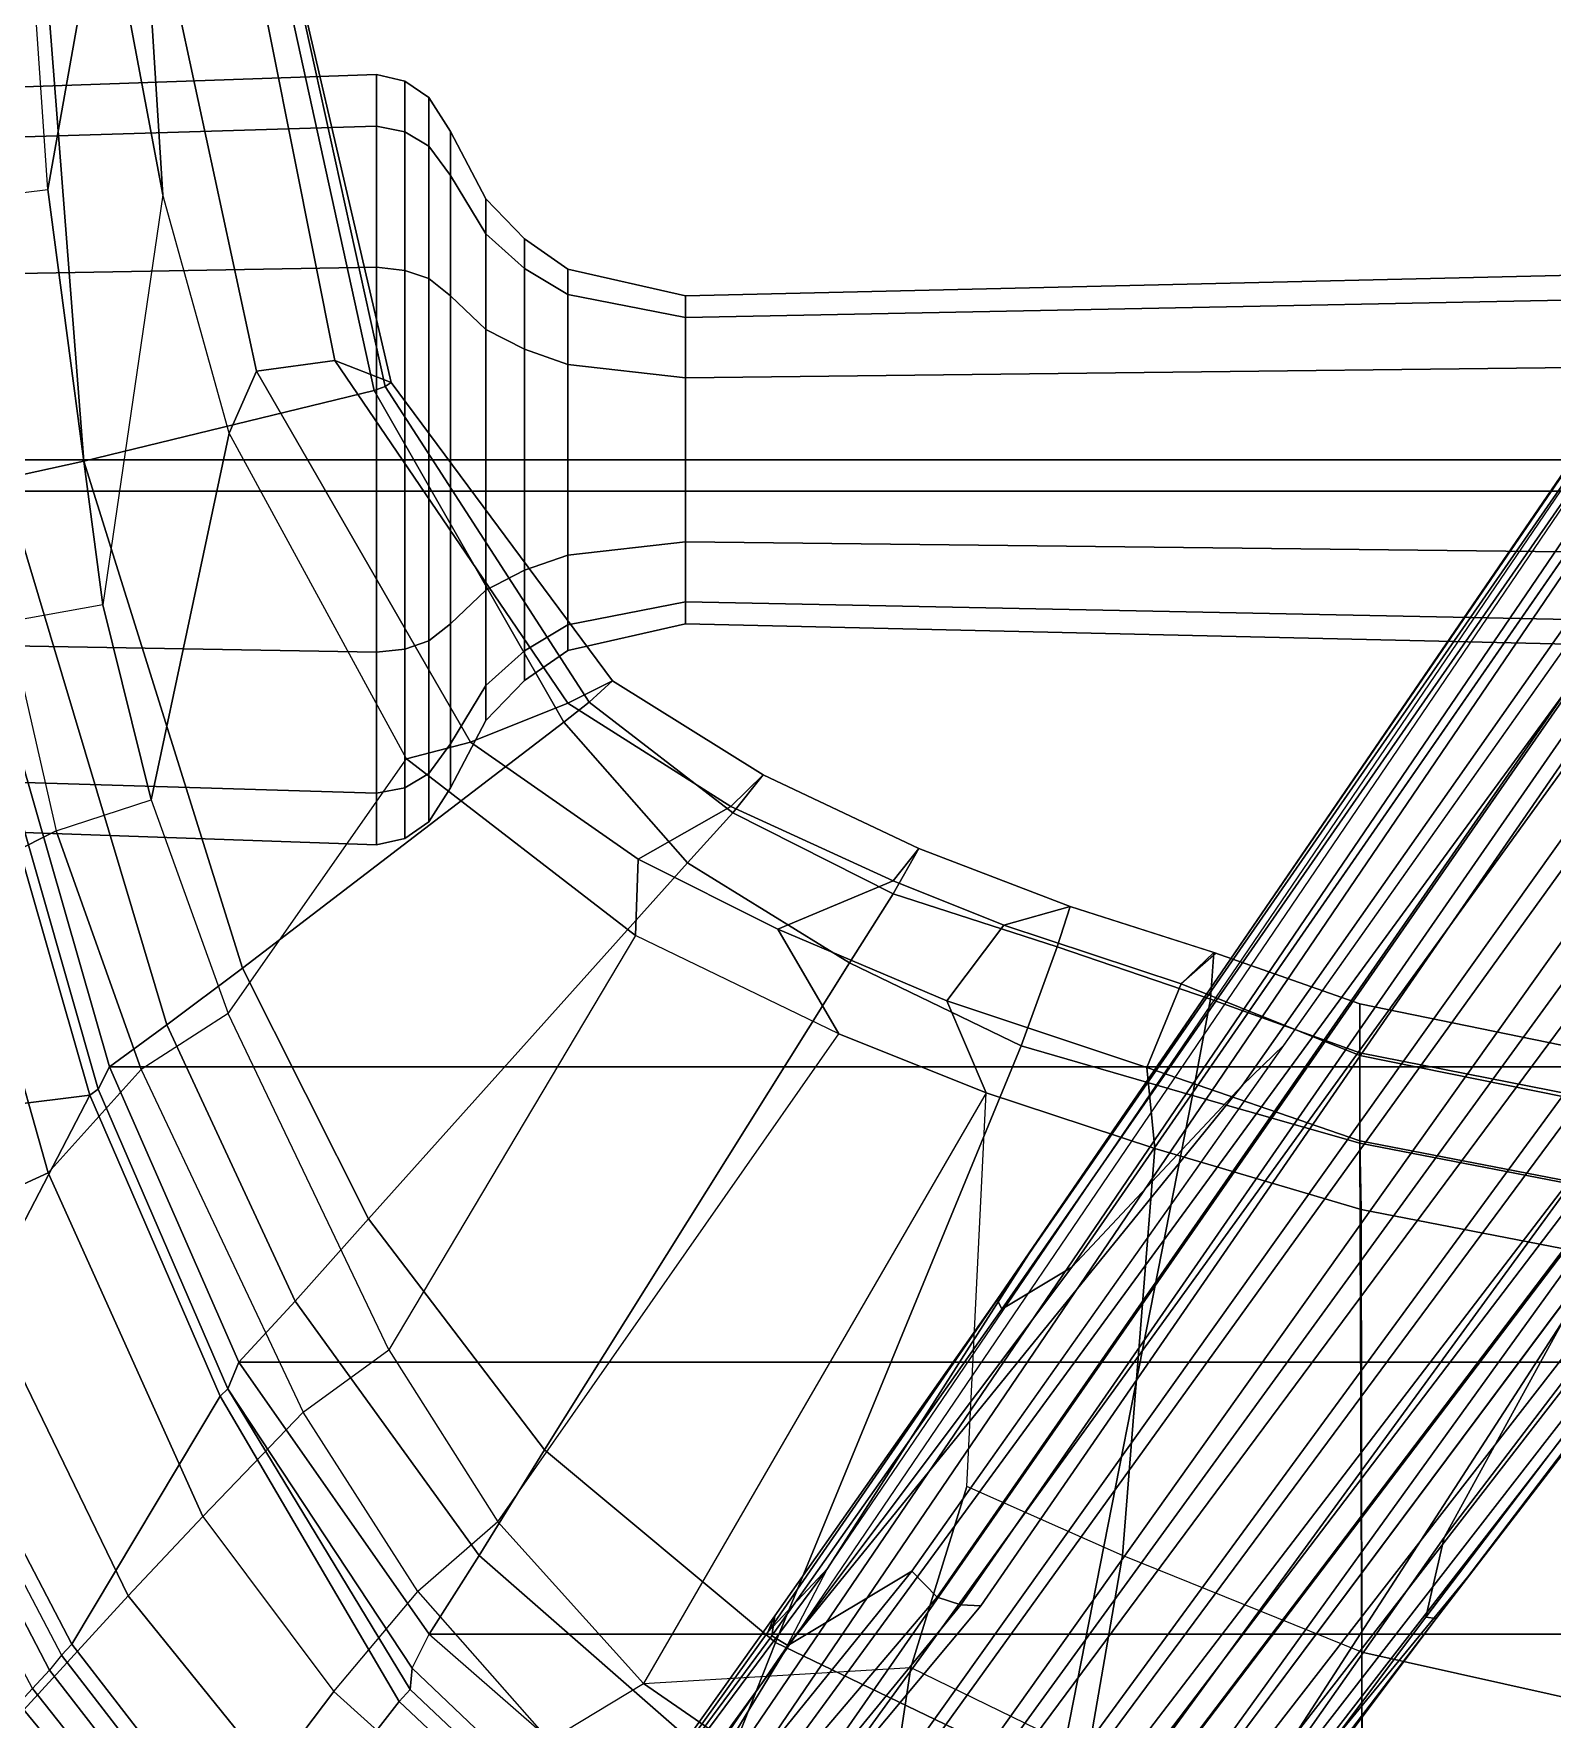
# Model space of a CAD drawing. Extents: x -14.5 to 14.5, y -12.2 to 16.5.
# Drawn here: x -8.597 to -5.251, y -8.819 to -5.105 of the extents above; entities that cross this region are included whole.
import ezdxf

# ---------------------------------------------------------------- set-up
doc = ezdxf.new("R2010")
doc.units = 0
doc.header["$MEASUREMENT"] = 0
for name, color, linetype in [('BASE', 253, 'Continuous'), ('FABRIC', 80, 'Continuous'), ('SEAT-FRAME', 253, 'Continuous')]:
    doc.layers.add(name, color=color, linetype=linetype)

msp = doc.modelspace()

# ---------------------------------------------------------------- linework, layer by layer
at = {"layer": 'BASE'}
for points in [[(-1.0713, -0.9806, 4.4404), (-7.8863, -10.4, 3.356), (-8.0242, -10.3827, 3.4417), (-1.1035, -0.9263, 4.5663)], [(-1.4306, -1.2019, 6.0103), (-1.1035, -0.9263, 4.5663), (-8.0242, -10.3827, 3.4417), (-6.5103, -8.5689, 4.2331)], [(-1.0713, -0.9806, 4.4404), (-1.004, -1.0816, 4.3723), (-7.7665, -10.4674, 3.3008), (-7.8863, -10.4, 3.356)], [(-0.8612, -1.1854, 4.3723), (-7.6639, -10.5484, 3.2861), (-7.7665, -10.4674, 3.3008), (-1.004, -1.0816, 4.3723)], [(-0.7184, -1.2891, 4.3723), (-7.5551, -10.621, 3.3008), (-7.6639, -10.5484, 3.2861), (-0.8612, -1.1854, 4.3723)], [(-1.4306, -1.2019, 6.0103), (-6.5103, -8.5689, 4.2331), (-6.554, -8.5666, 4.4356), (-1.5016, -1.2777, 6.2321)], [(-1.8033, -1.2577, 6.9168), (-8.3773, -10.9296, 4.4664), (-8.5862, -11.3984, 4.3934), (-1.6116, -1.3749, 7.0339)], [(-1.8033, -1.2577, 6.9168), (-1.9215, -1.3628, 6.8442), (-7.3527, -9.343, 4.8039), (-8.3773, -10.9296, 4.4664)], [(-1.5461, -1.2589, 6.3732), (-6.606, -8.5492, 4.5612), (-6.6624, -8.4919, 4.6754), (-1.5734, -1.2976, 6.5155)], [(-1.5461, -1.2589, 6.3732), (-1.5016, -1.2777, 6.2321), (-6.554, -8.5666, 4.4356), (-6.606, -8.5492, 4.5612)], [(-0.7184, -1.2891, 4.3723), (-0.6016, -1.3219, 4.4404), (-7.454, -10.7141, 3.356), (-7.5551, -10.621, 3.3008)], [(-1.5734, -1.2976, 6.5155), (-5.8431, -7.3336, 4.9717), (-5.9337, -7.4215, 4.9948), (-1.6435, -1.3096, 6.5345)], [(-0.54, -1.3357, 4.5663), (-7.395, -10.8399, 3.4417), (-7.454, -10.7141, 3.356), (-0.6016, -1.3219, 4.4404)], [(-0.54, -1.3357, 4.5663), (-0.701, -1.732, 6.0103), (-6.1377, -8.8396, 4.2331), (-7.395, -10.8399, 3.4417)], [(-6.8478, -8.4865, 4.9419), (-1.9777, -1.3274, 6.7435), (-1.9649, -1.3424, 6.7906), (-6.9467, -8.6767, 4.925)], [(-6.4054, -7.7944, 5.0656), (-6.8478, -8.4865, 4.9419), (-1.9777, -1.3274, 6.7435), (-1.979, -1.3216, 6.6973)], [(-6.4054, -7.7944, 5.0656), (-1.979, -1.3216, 6.6973), (-2.6809, -2.3603, 6.4086), (-6.4739, -7.8936, 4.9632)], [(-1.8374, -1.3637, 6.5461), (-1.6435, -1.3096, 6.5345), (-5.9337, -7.4215, 4.9948), (-6.3095, -7.8221, 4.902)], [(-1.9649, -1.3424, 6.7906), (-6.9467, -8.6767, 4.925), (-7.3527, -9.343, 4.8039), (-1.9215, -1.3628, 6.8442)], [(-1.4545, -1.5802, 7.085), (-1.6116, -1.3749, 7.0339), (-8.5862, -11.3984, 4.3934), (-8.4755, -11.433, 4.4344)], [(-1.371, -1.6782, 7.0973), (-1.4545, -1.5802, 7.085), (-8.4755, -11.433, 4.4344), (-8.3759, -11.5274, 4.4405)], [(-8.3749, -11.5281, 4.4405), (-1.1724, -1.8225, 7.0973), (-1.371, -1.6782, 7.0973), (-8.3759, -11.5274, 4.4405)], [(-0.7511, -1.8229, 6.2321), (-6.122, -8.8804, 4.4356), (-6.1377, -8.8396, 4.2331), (-0.701, -1.732, 6.0103)], [(-8.3749, -11.5281, 4.4405), (-8.2543, -11.5937, 4.4344), (-1.0534, -1.8716, 7.085), (-1.1724, -1.8225, 7.0973)], [(-0.7511, -1.8229, 6.2321), (-0.7195, -1.8594, 6.3732), (-6.0894, -8.9245, 4.5612), (-6.122, -8.8804, 4.4356)], [(-8.2543, -11.5937, 4.4344), (-8.1873, -11.6883, 4.3934), (-0.8096, -1.9576, 7.0339), (-1.0534, -1.8716, 7.085)], [(-0.7479, -1.8974, 6.5155), (-6.0175, -8.9605, 4.6754), (-6.0894, -8.9245, 4.5612), (-0.7195, -1.8594, 6.3732)], [(-0.8096, -1.9576, 7.0339), (-8.1873, -11.6883, 4.3934), (-7.8059, -11.3448, 4.4664), (-0.6389, -2.1037, 6.9168)], [(-0.7376, -1.9678, 6.5345), (-0.7292, -2.1689, 6.5461), (-5.4895, -8.4178, 4.902), (-5.2247, -7.9367, 4.9948)], [(-7.8059, -11.3448, 4.4664), (-6.6136, -9.88, 4.8039), (-0.7023, -2.2485, 6.8442), (-0.6389, -2.1037, 6.9168)], [(-0.7023, -2.2485, 6.8442), (-6.6136, -9.88, 4.8039), (-6.1054, -9.288, 4.925), (-0.6695, -2.2835, 6.7906)], [(-0.6513, -2.2911, 6.7435), (-0.6695, -2.2835, 6.7906), (-6.1054, -9.288, 4.925), (-5.9551, -9.1351, 4.9419)], [(-0.6454, -2.2905, 6.6973), (-0.6513, -2.2911, 6.7435), (-5.9551, -9.1351, 4.9419), (-5.4335, -8.5005, 5.0656)], [(-5.5067, -8.5963, 4.9632), (-1.4164, -3.2791, 6.4086), (-0.6454, -2.2905, 6.6973), (-5.4335, -8.5005, 5.0656)], [(-3.5641, -3.6998, 5.9865), (-6.4739, -7.8936, 4.9632), (-2.6809, -2.3603, 6.4086), (-3.2701, -3.2418, 6.1354)], [(-2.0726, -4.1118, 6.1354), (-1.4164, -3.2791, 6.4086), (-5.5067, -8.5963, 4.9632), (-2.4173, -4.533, 5.9865)], [(-3.5065, -3.6573, 5.9794), (-6.4641, -7.9146, 4.9223), (-6.4739, -7.8936, 4.9632), (-3.5641, -3.6998, 5.9865)], [(-4.0734, -4.5929, 5.7241), (-6.3095, -7.8221, 4.902), (-6.4641, -7.9146, 4.9223), (-3.5065, -3.6573, 5.9794)], [(-2.3947, -4.4651, 5.9794), (-5.5297, -8.5934, 4.9223), (-5.4895, -8.4178, 4.902), (-3.1094, -5.2933, 5.7241)], [(-2.4173, -4.533, 5.9865), (-5.5067, -8.5963, 4.9632), (-5.5297, -8.5934, 4.9223), (-2.3947, -4.4651, 5.9794)], [(-5.8431, -7.3336, 4.9717), (-6.6624, -8.4919, 4.6754), (-6.9355, -8.6558, 4.6919), (-5.9337, -7.4215, 4.9948)], [(-6.9355, -8.6558, 4.6919), (-6.3095, -7.8221, 4.902), (-5.9337, -7.4215, 4.9948)], [(-6.4739, -7.8936, 4.9632), (-6.9641, -8.5907, 4.7987), (-6.9796, -8.6264, 4.8472), (-6.4054, -7.7944, 5.0656)], [(-6.4054, -7.7944, 5.0656), (-6.9796, -8.6264, 4.8472), (-6.8478, -8.4865, 4.9419), (-6.4054, -7.7944, 5.0656)], [(-6.9705, -8.6343, 4.7335), (-6.4641, -7.9146, 4.9223), (-6.3095, -7.8221, 4.902), (-6.9355, -8.6558, 4.6919)], [(-5.2247, -7.9367, 4.9948), (-6.0889, -9.2709, 4.6919), (-6.0175, -8.9605, 4.6754), (-5.1691, -7.8233, 4.9717)], [(-6.9705, -8.6343, 4.7335), (-6.9641, -8.5907, 4.7987), (-6.4739, -7.8936, 4.9632), (-6.4641, -7.9146, 4.9223)], [(-5.2247, -7.9367, 4.9948), (-5.2247, -7.9367, 4.9948), (-5.4895, -8.4178, 4.902), (-6.0889, -9.2709, 4.6919)], [(-6.0889, -9.2709, 4.6919), (-5.4895, -8.4178, 4.902), (-5.5297, -8.5934, 4.9223), (-6.0577, -9.2975, 4.7335)], [(-6.9467, -8.6767, 4.925), (-6.8478, -8.4865, 4.9419), (-7.9933, -10.0303, 4.4919), (-8.0862, -10.252, 4.511)], [(-6.8478, -8.4865, 4.9419), (-6.9796, -8.6264, 4.8472), (-7.3695, -9.1702, 4.6875), (-7.9933, -10.0303, 4.4919)], [(-6.6624, -8.4919, 4.6754), (-6.606, -8.5492, 4.5612), (-7.3126, -9.3799, 4.3646), (-7.358, -9.352, 4.4471)], [(-6.6624, -8.4919, 4.6754), (-7.358, -9.352, 4.4471), (-7.3549, -9.2659, 4.5118), (-6.9355, -8.6558, 4.6919)], [(-5.4335, -8.5005, 5.0656), (-6.0474, -9.3037, 4.8472), (-6.0182, -9.2779, 4.7987), (-5.5067, -8.5963, 4.9632)], [(-5.4335, -8.5005, 5.0656), (-5.9551, -9.1351, 4.9419), (-6.0474, -9.3037, 4.8472), (-5.4335, -8.5005, 5.0656)], [(-6.554, -8.5666, 4.4356), (-7.1992, -9.3528, 4.2318), (-7.3126, -9.3799, 4.3646), (-6.606, -8.5492, 4.5612)], [(-6.554, -8.5666, 4.4356), (-6.5103, -8.5689, 4.2331), (-7.2672, -9.4758, 3.8374), (-7.1992, -9.3528, 4.2318)], [(-6.9641, -8.5907, 4.7987), (-6.9705, -8.6343, 4.7335), (-7.3834, -9.1938, 4.5974), (-7.3792, -9.1728, 4.6582)], [(-6.9641, -8.5907, 4.7987), (-7.3792, -9.1728, 4.6582), (-7.3695, -9.1702, 4.6875), (-6.9796, -8.6264, 4.8472)], [(-5.5297, -8.5934, 4.9223), (-5.5067, -8.5963, 4.9632), (-6.0182, -9.2779, 4.7987), (-6.0577, -9.2975, 4.7335)], [(-6.9355, -8.6558, 4.6919), (-7.3549, -9.2659, 4.5118), (-7.3834, -9.1938, 4.5974), (-6.9705, -8.6343, 4.7335)], [(-7.3527, -9.343, 4.8039), (-6.9467, -8.6767, 4.925), (-8.0862, -10.252, 4.511)]]:
    msp.add_3dface(points, dxfattribs=at)
at = {"layer": 'FABRIC'}
for points in [[(-8.7938, -6.1124, 19.8711), (8.7938, -6.1124, 19.8711), (8.9536, -4.662, 20.0455), (-8.9536, -4.662, 20.0455)], [(-8.4298, -7.3808, 19.609), (-8.7938, -6.1124, 19.8711), (-8.8387, -6.0859, 19.8405), (-8.455, -7.4302, 19.5631)], [(-8.7938, -6.1124, 19.8711), (-8.4298, -7.3808, 19.609), (8.4298, -7.3808, 19.609), (8.7938, -6.1124, 19.8711)], [(-8.4298, -7.3808, 19.609), (-8.455, -7.4302, 19.5631), (-8.1691, -8.0907, 19.3801), (-8.1447, -8.0319, 19.4433)], [(8.1447, -8.0319, 19.4433), (8.4298, -7.3808, 19.609), (-8.4298, -7.3808, 19.609), (-8.1447, -8.0319, 19.4433)], [(-7.7258, -8.6312, 19.25), (-8.1447, -8.0319, 19.4433), (-8.1691, -8.0907, 19.3801), (-7.7627, -8.7057, 19.1947)], [(8.1447, -8.0319, 19.4433), (-8.1447, -8.0319, 19.4433), (-7.7258, -8.6312, 19.25), (7.7258, -8.6312, 19.25)], [(-8.1691, -8.0907, 19.3801), (-7.7673, -8.7529, 19.1326), (-7.7627, -8.7057, 19.1947), (-8.1691, -8.0907, 19.3801)], [(-7.7627, -8.7057, 19.1947), (-7.7258, -8.6312, 19.25), (-7.1524, -9.1312, 19.0285), (-7.2223, -9.2206, 18.9808)], [(7.1524, -9.1312, 19.0285), (7.7258, -8.6312, 19.25), (-7.7258, -8.6312, 19.25), (-7.1524, -9.1312, 19.0285)], [(-7.2052, -9.2841, 18.9007), (-7.2223, -9.2206, 18.9808), (-7.7627, -8.7057, 19.1947), (-7.7673, -8.7529, 19.1326)]]:
    msp.add_3dface(points, dxfattribs=at)
at = {"layer": 'SEAT-FRAME'}
for points in [[(-8.7746, -5.4736, 19.4276), (-8.5654, -5.4481, 19.3845), (-8.6612, -4.057, 19.456), (-8.8707, -4.0736, 19.5012)], [(-8.5654, -5.4481, 19.3845), (-8.6612, -4.057, 19.456), (-8.5269, -4.1577, 19.3053), (-8.4436, -4.7618, 19.2228)], [(-8.4436, -4.7618, 19.2228), (-8.5269, -4.1577, 19.3053), (-8.3632, -4.6543, 18.9753), (-8.3122, -5.4593, 19.0737)], [(-8.5943, -4.6566, 19.8456), (-8.4866, -6.0465, 19.7562), (-7.8465, -5.8905, 18.9863), (-8.1215, -4.638, 19.2563)], [(-7.8093, -5.8733, 18.7881), (-7.9335, -5.8247, 18.6703), (-8.1629, -4.671, 18.9621), (-8.098, -4.6324, 19.088)], [(-8.098, -4.6324, 19.088), (-8.1215, -4.638, 19.2563), (-7.8465, -5.8905, 18.9863), (-7.8223, -5.8816, 18.9001)], [(-8.098, -4.6324, 19.088), (-7.8223, -5.8816, 18.9001), (-7.8093, -5.8733, 18.7881)], [(-8.7953, -4.661, 19.9957), (-8.6632, -6.0853, 19.8489), (-8.4866, -6.0465, 19.7562), (-8.5943, -4.6566, 19.8456)], [(-7.9335, -5.8247, 18.6703), (-8.1061, -5.8481, 18.7002), (-8.3632, -4.6543, 18.9753), (-8.1629, -4.671, 18.9621)], [(-8.1661, -5.9849, 18.9298), (-8.3122, -5.4593, 19.0737), (-8.3632, -4.6543, 18.9753), (-8.1061, -5.8481, 18.7002)], [(-8.3122, -5.4593, 19.0737), (-8.4447, -6.3628, 19.2576), (-8.5654, -5.4481, 19.3845), (-8.4436, -4.7618, 19.2228)], [(-9.71, -5.2601, 13.1008), (-9.71, -5.365, 13.4924), (-7.8417, -5.3085, 13.5251), (-7.8417, -5.1948, 13.1008)], [(-9.71, -5.365, 12.7092), (-9.71, -5.2601, 13.1008), (-7.8417, -5.1948, 13.1008), (-7.8417, -5.3085, 12.6766)], [(-7.8417, -5.1948, 13.1008), (-7.8417, -5.3085, 13.5251), (-7.779, -5.3207, 13.518), (-7.779, -5.2089, 13.1008)], [(-7.8417, -5.3085, 12.6766), (-7.8417, -5.1948, 13.1008), (-7.779, -5.2089, 13.1008), (-7.779, -5.3207, 12.6836)], [(-7.779, -5.2089, 13.1008), (-7.779, -5.3207, 13.518), (-7.7261, -5.352, 13.4999), (-7.7261, -5.2451, 13.1008)], [(-7.779, -5.3207, 12.6836), (-7.779, -5.2089, 13.1008), (-7.7261, -5.2451, 13.1008), (-7.7261, -5.352, 12.7018)], [(-7.7261, -5.2451, 13.1008), (-7.7261, -5.352, 13.4999), (-7.6788, -5.4171, 13.4623), (-7.6788, -5.3203, 13.1008)], [(-7.7261, -5.352, 12.7018), (-7.7261, -5.2451, 13.1008), (-7.6788, -5.3203, 13.1008), (-7.6788, -5.4171, 12.7393)], [(-9.71, -5.365, 13.4924), (-9.71, -5.6517, 13.7791), (-7.8417, -5.619, 13.8356), (-7.8417, -5.3085, 13.5251)], [(-9.71, -5.6517, 12.4226), (-9.71, -5.365, 12.7092), (-7.8417, -5.3085, 12.6766), (-7.8417, -5.619, 12.3661)], [(-7.8417, -5.3085, 13.5251), (-7.8417, -5.619, 13.8356), (-7.779, -5.6261, 13.8234), (-7.779, -5.3207, 13.518)], [(-7.8417, -5.619, 12.3661), (-7.8417, -5.3085, 12.6766), (-7.779, -5.3207, 12.6836), (-7.779, -5.6261, 12.3782)], [(-7.779, -5.3207, 13.518), (-7.779, -5.6261, 13.8234), (-7.7261, -5.6442, 13.7921), (-7.7261, -5.352, 13.4999)], [(-7.779, -5.6261, 12.3782), (-7.779, -5.3207, 12.6836), (-7.7261, -5.352, 12.7018), (-7.7261, -5.6442, 12.4096)], [(-7.6788, -5.3203, 13.1008), (-7.6788, -5.4171, 13.4623), (-7.6003, -5.5457, 13.3881), (-7.6003, -5.4687, 13.1008)], [(-7.6788, -5.4171, 12.7393), (-7.6788, -5.3203, 13.1008), (-7.6003, -5.4687, 13.1008), (-7.6003, -5.5457, 12.8136)], [(-7.7261, -5.352, 13.4999), (-7.7261, -5.6442, 13.7921), (-7.6788, -5.6818, 13.727), (-7.6788, -5.4171, 13.4623)], [(-7.7261, -5.6442, 12.4096), (-7.7261, -5.352, 12.7018), (-7.6788, -5.4171, 12.7393), (-7.6788, -5.6818, 12.4747)], [(-7.6788, -5.4171, 13.4623), (-7.6788, -5.6818, 13.727), (-7.6003, -5.756, 13.5984), (-7.6003, -5.5457, 13.3881)], [(-7.6788, -5.6818, 12.4747), (-7.6788, -5.4171, 12.7393), (-7.6003, -5.5457, 12.8136), (-7.6003, -5.756, 12.6033)], [(-8.5654, -5.4481, 19.3845), (-8.4447, -6.3628, 19.2576), (-8.6525, -6.4007, 19.2994), (-8.7746, -5.4736, 19.4276)], [(-8.3377, -6.7925, 19.1621), (-8.1661, -5.9849, 18.9298), (-8.3122, -5.4593, 19.0737), (-8.4447, -6.3628, 19.2576)], [(-7.6003, -5.4687, 13.1008), (-7.6003, -5.5457, 13.3881), (-7.5157, -5.622, 13.3441), (-7.5157, -5.5568, 13.1008)], [(-7.6003, -5.5457, 12.8136), (-7.6003, -5.4687, 13.1008), (-7.5157, -5.5568, 13.1008), (-7.5157, -5.622, 12.8576)], [(-7.6003, -5.5457, 13.3881), (-7.6003, -5.756, 13.5984), (-7.5157, -5.8, 13.5221), (-7.5157, -5.622, 13.3441)], [(-7.6003, -5.756, 12.6033), (-7.6003, -5.5457, 12.8136), (-7.5157, -5.622, 12.8576), (-7.5157, -5.8, 12.6795)], [(-7.5157, -5.5568, 13.1008), (-7.5157, -5.622, 13.3441), (-7.42, -5.6795, 13.3108), (-7.42, -5.6232, 13.1008)], [(-7.5157, -5.622, 12.8576), (-7.5157, -5.5568, 13.1008), (-7.42, -5.6232, 13.1008), (-7.42, -5.6795, 12.8908)], [(-9.71, -5.6517, 13.7791), (-9.71, -6.0433, 13.884), (-7.8417, -6.0433, 13.9493), (-7.8417, -5.619, 13.8356)], [(-9.71, -6.0433, 12.3176), (-9.71, -5.6517, 12.4226), (-7.8417, -5.619, 12.3661), (-7.8417, -6.0433, 12.2524)], [(-7.8417, -5.619, 13.8356), (-7.8417, -6.0433, 13.9493), (-7.779, -6.0433, 13.9352), (-7.779, -5.6261, 13.8234)], [(-7.8417, -6.0433, 12.2524), (-7.8417, -5.619, 12.3661), (-7.779, -5.6261, 12.3782), (-7.779, -6.0433, 12.2665)], [(-7.779, -5.6261, 13.8234), (-7.779, -6.0433, 13.9352), (-7.7261, -6.0433, 13.899), (-7.7261, -5.6442, 13.7921)], [(-7.779, -6.0433, 12.2665), (-7.779, -5.6261, 12.3782), (-7.7261, -5.6442, 12.4096), (-7.7261, -6.0433, 12.3027)], [(-7.7261, -5.6442, 13.7921), (-7.7261, -6.0433, 13.899), (-7.6788, -6.0433, 13.8238), (-7.6788, -5.6818, 13.727)], [(-7.7261, -6.0433, 12.3027), (-7.7261, -5.6442, 12.4096), (-7.6788, -5.6818, 12.4747), (-7.6788, -6.0433, 12.3779)], [(-7.5157, -5.622, 13.3441), (-7.5157, -5.8, 13.5221), (-7.42, -5.8333, 13.4646), (-7.42, -5.6795, 13.3108)], [(-7.5157, -5.8, 12.6795), (-7.5157, -5.622, 12.8576), (-7.42, -5.6795, 12.8908), (-7.42, -5.8333, 12.7371)], [(-7.42, -5.6232, 13.1008), (-7.42, -5.6795, 13.3108), (-7.1604, -5.7302, 13.2816), (-7.1604, -5.6818, 13.1008)], [(-7.42, -5.6795, 12.8908), (-7.42, -5.6232, 13.1008), (-7.1604, -5.6818, 13.1008), (-7.1604, -5.7302, 12.9201)], [(-7.1604, -5.6818, 13.1008), (-7.1604, -5.7302, 13.2816), (-4.2562, -5.6723, 13.315), (-4.2562, -5.6149, 13.1008)], [(-7.1604, -5.7302, 12.9201), (-7.1604, -5.6818, 13.1008), (-4.2562, -5.6149, 13.1008), (-4.2562, -5.6723, 12.8867)], [(-7.6788, -5.6818, 13.727), (-7.6788, -6.0433, 13.8238), (-7.6003, -6.0433, 13.6754), (-7.6003, -5.756, 13.5984)], [(-7.6788, -6.0433, 12.3779), (-7.6788, -5.6818, 12.4747), (-7.6003, -5.756, 12.6033), (-7.6003, -6.0433, 12.5263)], [(-7.42, -5.6795, 13.3108), (-7.42, -5.8333, 13.4646), (-7.1604, -5.8625, 13.4139), (-7.1604, -5.7302, 13.2816)], [(-7.42, -5.8333, 12.7371), (-7.42, -5.6795, 12.8908), (-7.1604, -5.7302, 12.9201), (-7.1604, -5.8625, 12.7878)], [(-7.1604, -5.7302, 13.2816), (-7.1604, -5.8625, 13.4139), (-4.2562, -5.8291, 13.4718), (-4.2562, -5.6723, 13.315)], [(-7.1604, -5.8625, 12.7878), (-7.1604, -5.7302, 12.9201), (-4.2562, -5.6723, 12.8867), (-4.2562, -5.8291, 12.7299)], [(-7.6003, -5.756, 13.5984), (-7.6003, -6.0433, 13.6754), (-7.5157, -6.0433, 13.5873), (-7.5157, -5.8, 13.5221)], [(-7.6003, -6.0433, 12.5263), (-7.6003, -5.756, 12.6033), (-7.5157, -5.8, 12.6795), (-7.5157, -6.0433, 12.6144)], [(-7.9335, -5.8247, 18.6703), (-7.4203, -6.58, 18.3681), (-7.6342, -6.6654, 18.4928), (-8.1061, -5.8481, 18.7002)], [(-7.8093, -5.8733, 18.7881), (-7.3213, -6.5304, 18.5319), (-7.4203, -6.58, 18.3681), (-7.9335, -5.8247, 18.6703)], [(-7.5157, -5.8, 13.5221), (-7.5157, -6.0433, 13.5873), (-7.42, -6.0433, 13.5209), (-7.42, -5.8333, 13.4646)], [(-7.5157, -6.0433, 12.6144), (-7.5157, -5.8, 12.6795), (-7.42, -5.8333, 12.7371), (-7.42, -6.0433, 12.6808)], [(-7.1604, -5.8625, 13.4139), (-7.1604, -6.0433, 13.4623), (-4.2562, -6.0433, 13.5292), (-4.2562, -5.8291, 13.4718)], [(-7.1604, -6.0433, 12.7393), (-7.1604, -5.8625, 12.7878), (-4.2562, -5.8291, 12.7299), (-4.2562, -6.0433, 12.6725)], [(-8.1661, -5.9849, 18.9298), (-8.1061, -5.8481, 18.7002), (-7.6342, -6.6654, 18.4928), (-7.7754, -6.7025, 18.6736)], [(-7.42, -5.8333, 13.4646), (-7.42, -6.0433, 13.5209), (-7.1604, -6.0433, 13.4623), (-7.1604, -5.8625, 13.4139)], [(-7.42, -6.0433, 12.6808), (-7.42, -5.8333, 12.7371), (-7.1604, -5.8625, 12.7878), (-7.1604, -6.0433, 12.7393)], [(-8.1367, -7.1634, 19.4731), (-7.4291, -6.6218, 18.8085), (-7.8465, -5.8905, 18.9863), (-8.4866, -6.0465, 19.7562)], [(-7.8465, -5.8905, 18.9863), (-7.4291, -6.6218, 18.8085), (-7.3733, -6.5777, 18.7302), (-7.8223, -5.8816, 18.9001)], [(-7.8223, -5.8816, 18.9001), (-7.3733, -6.5777, 18.7302), (-7.3213, -6.5304, 18.5319), (-7.8093, -5.8733, 18.7881)], [(-8.168, -7.2632, 19.057), (-7.7754, -6.7025, 18.6736), (-8.1661, -5.9849, 18.9298), (-8.3377, -6.7925, 19.1621)], [(-9.71, -6.0433, 13.884), (-9.71, -6.4349, 13.7791), (-7.8417, -6.4675, 13.8356), (-7.8417, -6.0433, 13.9493)], [(-9.71, -6.4349, 12.4226), (-9.71, -6.0433, 12.3176), (-7.8417, -6.0433, 12.2524), (-7.8417, -6.4675, 12.3661)], [(-8.3032, -7.2887, 19.5853), (-8.1367, -7.1634, 19.4731), (-8.4866, -6.0465, 19.7562), (-8.6632, -6.0853, 19.8489)], [(-7.8417, -6.0433, 13.9493), (-7.8417, -6.4675, 13.8356), (-7.779, -6.4605, 13.8234), (-7.779, -6.0433, 13.9352)], [(-7.8417, -6.4675, 12.3661), (-7.8417, -6.0433, 12.2524), (-7.779, -6.0433, 12.2665), (-7.779, -6.4605, 12.3782)], [(-7.779, -6.0433, 13.9352), (-7.779, -6.4605, 13.8234), (-7.7261, -6.4424, 13.7921), (-7.7261, -6.0433, 13.899)], [(-7.779, -6.4605, 12.3782), (-7.779, -6.0433, 12.2665), (-7.7261, -6.0433, 12.3027), (-7.7261, -6.4424, 12.4096)], [(-7.7261, -6.0433, 13.899), (-7.7261, -6.4424, 13.7921), (-7.6788, -6.4048, 13.727), (-7.6788, -6.0433, 13.8238)], [(-7.7261, -6.4424, 12.4096), (-7.7261, -6.0433, 12.3027), (-7.6788, -6.0433, 12.3779), (-7.6788, -6.4048, 12.4747)], [(-7.6788, -6.0433, 13.8238), (-7.6788, -6.4048, 13.727), (-7.6003, -6.3305, 13.5984), (-7.6003, -6.0433, 13.6754)], [(-7.6788, -6.4048, 12.4747), (-7.6788, -6.0433, 12.3779), (-7.6003, -6.0433, 12.5263), (-7.6003, -6.3305, 12.6033)], [(-7.6003, -6.0433, 13.6754), (-7.6003, -6.3305, 13.5984), (-7.5157, -6.2865, 13.5221), (-7.5157, -6.0433, 13.5873)], [(-7.6003, -6.3305, 12.6033), (-7.6003, -6.0433, 12.5263), (-7.5157, -6.0433, 12.6144), (-7.5157, -6.2865, 12.6795)], [(-7.5157, -6.0433, 13.5873), (-7.5157, -6.2865, 13.5221), (-7.42, -6.2533, 13.4646), (-7.42, -6.0433, 13.5209)], [(-7.5157, -6.2865, 12.6795), (-7.5157, -6.0433, 12.6144), (-7.42, -6.0433, 12.6808), (-7.42, -6.2533, 12.7371)], [(-7.42, -6.0433, 13.5209), (-7.42, -6.2533, 13.4646), (-7.1604, -6.224, 13.4139), (-7.1604, -6.0433, 13.4623)], [(-7.42, -6.2533, 12.7371), (-7.42, -6.0433, 12.6808), (-7.1604, -6.0433, 12.7393), (-7.1604, -6.224, 12.7878)], [(-7.1604, -6.0433, 13.4623), (-7.1604, -6.224, 13.4139), (-4.2562, -6.2574, 13.4718), (-4.2562, -6.0433, 13.5292)], [(-7.1604, -6.224, 12.7878), (-7.1604, -6.0433, 12.7393), (-4.2562, -6.0433, 12.6725), (-4.2562, -6.2574, 12.7299)], [(-8.8584, -6.1008, 19.884), (-8.4728, -7.4437, 19.6039), (-8.455, -7.4302, 19.5631), (-8.8387, -6.0859, 19.8405)], [(-8.7938, -6.1124, 19.8711), (-8.4298, -7.3808, 19.609), (-8.3032, -7.2887, 19.5853), (-8.6632, -6.0853, 19.8489)], [(-8.8584, -6.1008, 19.884), (-9.1529, -6.9074, 20.1034), (-9.0108, -7.5105, 19.9049), (-8.4728, -7.4437, 19.6039)], [(-7.42, -6.2533, 13.4646), (-7.42, -6.407, 13.3108), (-7.1604, -6.3563, 13.2816), (-7.1604, -6.224, 13.4139)], [(-7.42, -6.407, 12.8908), (-7.42, -6.2533, 12.7371), (-7.1604, -6.224, 12.7878), (-7.1604, -6.3563, 12.9201)], [(-7.1604, -6.224, 13.4139), (-7.1604, -6.3563, 13.2816), (-4.2562, -6.4142, 13.315), (-4.2562, -6.2574, 13.4718)], [(-7.1604, -6.3563, 12.9201), (-7.1604, -6.224, 12.7878), (-4.2562, -6.2574, 12.7299), (-4.2562, -6.4142, 12.8867)], [(-7.5157, -6.2865, 13.5221), (-7.5157, -6.4646, 13.3441), (-7.42, -6.407, 13.3108), (-7.42, -6.2533, 13.4646)], [(-7.5157, -6.4646, 12.8576), (-7.5157, -6.2865, 12.6795), (-7.42, -6.2533, 12.7371), (-7.42, -6.407, 12.8908)], [(-7.6003, -6.3305, 13.5984), (-7.6003, -6.5408, 13.3881), (-7.5157, -6.4646, 13.3441), (-7.5157, -6.2865, 13.5221)], [(-7.6003, -6.5408, 12.8136), (-7.6003, -6.3305, 12.6033), (-7.5157, -6.2865, 12.6795), (-7.5157, -6.4646, 12.8576)], [(-7.6788, -6.4048, 13.727), (-7.6788, -6.6694, 13.4623), (-7.6003, -6.5408, 13.3881), (-7.6003, -6.3305, 13.5984)], [(-7.6788, -6.6694, 12.7393), (-7.6788, -6.4048, 12.4747), (-7.6003, -6.3305, 12.6033), (-7.6003, -6.5408, 12.8136)], [(-8.5471, -6.861, 19.2079), (-8.3377, -6.7925, 19.1621), (-8.4447, -6.3628, 19.2576), (-8.6525, -6.4007, 19.2994)], [(-7.42, -6.407, 13.3108), (-7.42, -6.4633, 13.1008), (-7.1604, -6.4048, 13.1008), (-7.1604, -6.3563, 13.2816)], [(-7.42, -6.4633, 13.1008), (-7.42, -6.407, 12.8908), (-7.1604, -6.3563, 12.9201), (-7.1604, -6.4048, 13.1008)], [(-7.1604, -6.3563, 13.2816), (-7.1604, -6.4048, 13.1008), (-4.2562, -6.4716, 13.1008), (-4.2562, -6.4142, 13.315)], [(-7.1604, -6.4048, 13.1008), (-7.1604, -6.3563, 12.9201), (-4.2562, -6.4142, 12.8867), (-4.2562, -6.4716, 13.1008)], [(-8.8906, -6.4688, 19.2452), (-8.6525, -6.4007, 19.2994), (-8.5471, -6.861, 19.2079), (-8.7496, -6.9626, 19.1438)], [(-7.7261, -6.4424, 13.7921), (-7.7261, -6.7345, 13.4999), (-7.6788, -6.6694, 13.4623), (-7.6788, -6.4048, 13.727)], [(-7.7261, -6.7345, 12.7018), (-7.7261, -6.4424, 12.4096), (-7.6788, -6.4048, 12.4747), (-7.6788, -6.6694, 12.7393)], [(-7.5157, -6.4646, 13.3441), (-7.5157, -6.5298, 13.1008), (-7.42, -6.4633, 13.1008), (-7.42, -6.407, 13.3108)], [(-7.5157, -6.5298, 13.1008), (-7.5157, -6.4646, 12.8576), (-7.42, -6.407, 12.8908), (-7.42, -6.4633, 13.1008)], [(-9.71, -6.4349, 13.7791), (-9.71, -6.7215, 13.4924), (-7.8417, -6.778, 13.5251), (-7.8417, -6.4675, 13.8356)], [(-9.71, -6.7215, 12.7092), (-9.71, -6.4349, 12.4226), (-7.8417, -6.4675, 12.3661), (-7.8417, -6.778, 12.6766)], [(-7.8417, -6.4675, 13.8356), (-7.8417, -6.778, 13.5251), (-7.779, -6.7659, 13.518), (-7.779, -6.4605, 13.8234)], [(-7.8417, -6.778, 12.6766), (-7.8417, -6.4675, 12.3661), (-7.779, -6.4605, 12.3782), (-7.779, -6.7659, 12.6836)], [(-7.779, -6.4605, 13.8234), (-7.779, -6.7659, 13.518), (-7.7261, -6.7345, 13.4999), (-7.7261, -6.4424, 13.7921)], [(-7.779, -6.7659, 12.6836), (-7.779, -6.4605, 12.3782), (-7.7261, -6.4424, 12.4096), (-7.7261, -6.7345, 12.7018)], [(-7.6003, -6.5408, 13.3881), (-7.6003, -6.6178, 13.1008), (-7.5157, -6.5298, 13.1008), (-7.5157, -6.4646, 13.3441)], [(-7.6003, -6.6178, 13.1008), (-7.6003, -6.5408, 12.8136), (-7.5157, -6.4646, 12.8576), (-7.5157, -6.5298, 13.1008)], [(-6.9898, -6.7376, 18.4431), (-7.0611, -6.8073, 18.2702), (-7.4203, -6.58, 18.3681), (-7.3213, -6.5304, 18.5319)], [(-7.0565, -6.8214, 18.6685), (-6.9898, -6.7376, 18.4431), (-7.3213, -6.5304, 18.5319), (-7.3733, -6.5777, 18.7302)], [(-7.6788, -6.6694, 13.4623), (-7.6788, -6.7662, 13.1008), (-7.6003, -6.6178, 13.1008), (-7.6003, -6.5408, 13.3881)], [(-7.6788, -6.7662, 13.1008), (-7.6788, -6.6694, 12.7393), (-7.6003, -6.5408, 12.8136), (-7.6003, -6.6178, 13.1008)], [(-7.0611, -6.8073, 18.2702), (-7.2648, -6.9236, 18.3669), (-7.6342, -6.6654, 18.4928), (-7.4203, -6.58, 18.3681)], [(-7.1562, -6.9312, 18.7498), (-7.0565, -6.8214, 18.6685), (-7.3733, -6.5777, 18.7302), (-7.4291, -6.6218, 18.8085)], [(-8.1367, -7.1634, 19.4731), (-7.8588, -7.716, 19.2991), (-7.1562, -6.9312, 18.7498), (-7.4291, -6.6218, 18.8085)], [(-7.2709, -7.0915, 18.4784), (-7.7754, -6.7025, 18.6736), (-7.6342, -6.6654, 18.4928), (-7.2648, -6.9236, 18.3669)], [(-7.7261, -6.7345, 13.4999), (-7.7261, -6.8414, 13.1008), (-7.6788, -6.7662, 13.1008), (-7.6788, -6.6694, 13.4623)], [(-7.7261, -6.8414, 13.1008), (-7.7261, -6.7345, 12.7018), (-7.6788, -6.6694, 12.7393), (-7.6788, -6.7662, 13.1008)], [(-9.71, -6.7215, 13.4924), (-9.71, -6.8265, 13.1008), (-7.8417, -6.8917, 13.1008), (-7.8417, -6.778, 13.5251)], [(-9.71, -6.8265, 13.1008), (-9.71, -6.7215, 12.7092), (-7.8417, -6.778, 12.6766), (-7.8417, -6.8917, 13.1008)], [(-7.8146, -8.0044, 18.9102), (-8.168, -7.2632, 19.057), (-7.7754, -6.7025, 18.6736), (-7.2709, -7.0915, 18.4784)], [(-7.779, -6.7659, 13.518), (-7.779, -6.8776, 13.1008), (-7.7261, -6.8414, 13.1008), (-7.7261, -6.7345, 13.4999)], [(-7.779, -6.8776, 13.1008), (-7.779, -6.7659, 12.6836), (-7.7261, -6.7345, 12.7018), (-7.7261, -6.8414, 13.1008)], [(-6.9898, -6.7376, 18.4431), (-6.6468, -6.8998, 18.3718), (-6.7033, -6.9712, 18.2062), (-7.0611, -6.8073, 18.2702)], [(-7.0565, -6.8214, 18.6685), (-6.703, -6.9997, 18.6016), (-6.6468, -6.8998, 18.3718), (-6.9898, -6.7376, 18.4431)], [(-8.168, -7.2632, 19.057), (-8.3601, -7.3867, 19.087), (-8.5471, -6.861, 19.2079), (-8.3377, -6.7925, 19.1621)], [(-7.8417, -6.778, 13.5251), (-7.8417, -6.8917, 13.1008), (-7.779, -6.8776, 13.1008), (-7.779, -6.7659, 13.518)], [(-7.8417, -6.8917, 13.1008), (-7.8417, -6.778, 12.6766), (-7.779, -6.7659, 12.6836), (-7.779, -6.8776, 13.1008)], [(-7.2648, -6.9236, 18.3669), (-7.0611, -6.8073, 18.2702), (-6.7033, -6.9712, 18.2062), (-6.9572, -7.0775, 18.2957)], [(-7.1562, -6.9312, 18.7498), (-6.7991, -7.1517, 18.6656), (-6.703, -6.9997, 18.6016), (-7.0565, -6.8214, 18.6685)], [(-8.5652, -7.6145, 18.9916), (-8.7496, -6.9626, 19.1438), (-8.5471, -6.861, 19.2079), (-8.3601, -7.3867, 19.087)], [(-6.3134, -7.0279, 18.3143), (-6.4597, -7.069, 18.17), (-6.7033, -6.9712, 18.2062), (-6.6468, -6.8998, 18.3718)], [(-6.342, -7.1162, 18.5209), (-6.3134, -7.0279, 18.3143), (-6.6468, -6.8998, 18.3718), (-6.703, -6.9997, 18.6016)], [(-7.4715, -8.2248, 19.0852), (-6.7991, -7.1517, 18.6656), (-7.1562, -6.9312, 18.7498), (-7.8588, -7.716, 19.2991)], [(-7.2709, -7.0915, 18.4784), (-7.2648, -6.9236, 18.3669), (-6.9572, -7.0775, 18.2957), (-6.8227, -7.3084, 18.359)], [(-8.5652, -7.6145, 18.9916), (-8.791, -7.7181, 19.0027), (-8.9554, -7.0709, 19.1651), (-8.7496, -6.9626, 19.1438)], [(-6.4597, -7.069, 18.17), (-6.5849, -7.2355, 18.2292), (-6.9572, -7.0775, 18.2957), (-6.7033, -6.9712, 18.2062)], [(-6.4215, -7.3344, 18.5968), (-6.342, -7.1162, 18.5209), (-6.703, -6.9997, 18.6016), (-6.7991, -7.1517, 18.6656)], [(-6.3134, -7.0279, 18.3143), (-5.9913, -7.1308, 18.2674), (-6.0684, -7.1983, 18.1224), (-6.4597, -7.069, 18.17)], [(-6.342, -7.1162, 18.5209), (-6.0042, -7.2318, 18.4688), (-5.9967, -7.1291, 18.2681), (-6.3134, -7.0279, 18.3143)], [(-7.8146, -8.0044, 18.9102), (-7.5741, -8.3833, 18.7998), (-6.8227, -7.3084, 18.359), (-7.2709, -7.0915, 18.4784)], [(-6.498, -7.4381, 18.2948), (-6.8227, -7.3084, 18.359), (-6.9572, -7.0775, 18.2957), (-6.5849, -7.2355, 18.2292)], [(-6.4597, -7.069, 18.17), (-6.0684, -7.1983, 18.1224), (-6.1441, -7.3821, 18.1694), (-6.5849, -7.2355, 18.2292)], [(-6.4215, -7.3344, 18.5968), (-6.0434, -7.4444, 18.5432), (-6.0042, -7.2318, 18.4688), (-6.342, -7.1162, 18.5209)], [(-6.0684, -7.1983, 18.1224), (-5.9967, -7.1291, 18.2681), (-5.6752, -7.2423, 18.2701), (-5.6752, -7.3562, 18.1175)], [(-5.6752, -7.35, 18.4485), (-5.6752, -7.2423, 18.2701), (-5.9967, -7.1291, 18.2681), (-6.0042, -7.2318, 18.4688)], [(-8.3032, -7.2887, 19.5853), (-8.0205, -7.8972, 19.4282), (-7.8588, -7.716, 19.2991), (-8.1367, -7.1634, 19.4731)], [(-7.4715, -8.2248, 19.0852), (-6.9628, -8.6495, 18.8424), (-6.4215, -7.3344, 18.5968), (-6.7991, -7.1517, 18.6656)], [(-5.6752, -7.3562, 18.1175), (-5.6752, -7.5438, 18.1506), (-6.1441, -7.3821, 18.1694), (-6.0684, -7.1983, 18.1224)], [(-6.498, -7.4381, 18.2948), (-6.5849, -7.2355, 18.2292), (-6.1441, -7.3821, 18.1694), (-6.1267, -7.5612, 18.2399)], [(-5.6752, -7.549, 18.5103), (-5.6752, -7.35, 18.4485), (-6.0042, -7.2318, 18.4688), (-6.0434, -7.4444, 18.5432)], [(-8.0033, -8.1417, 18.9018), (-7.8146, -8.0044, 18.9102), (-8.168, -7.2632, 19.057), (-8.3601, -7.3867, 19.087)], [(-4.3175, -7.6174, 18.3379), (-4.3175, -7.5202, 18.1535), (-5.6752, -7.2423, 18.2701), (-5.6752, -7.35, 18.4485)], [(-5.6752, -7.2423, 18.2701), (-4.3175, -7.5202, 18.1535), (-4.3175, -7.6303, 18.0084), (-5.6752, -7.3562, 18.1175)], [(-8.1447, -8.0319, 19.4433), (-8.0205, -7.8972, 19.4282), (-8.3032, -7.2887, 19.5853), (-8.4298, -7.3808, 19.609)], [(-7.2532, -8.7395, 18.6571), (-7.5741, -8.3833, 18.7998), (-6.8227, -7.3084, 18.359), (-6.498, -7.4381, 18.2948)], [(-6.3398, -8.9501, 18.6115), (-6.0434, -7.4444, 18.5432), (-6.4215, -7.3344, 18.5968), (-6.9628, -8.6495, 18.8424)], [(-4.3175, -7.8124, 18.4112), (-4.3175, -7.6174, 18.3379), (-5.6752, -7.35, 18.4485), (-5.6752, -7.549, 18.5103)], [(-8.3601, -7.3867, 19.087), (-8.0033, -8.1417, 18.9018), (-8.2242, -8.3714, 18.7345), (-8.5652, -7.6145, 18.9916)], [(-5.6718, -7.695, 18.19), (-6.1267, -7.5612, 18.2399), (-6.1441, -7.3821, 18.1694), (-5.6752, -7.5438, 18.1506)], [(-5.6752, -7.3562, 18.1175), (-4.3175, -7.6303, 18.0084), (-4.3175, -7.8072, 18.0515), (-5.6752, -7.5438, 18.1506)], [(-8.4728, -7.4437, 19.6039), (-9.0108, -7.5105, 19.9049), (-8.8083, -8.0877, 19.6864)], [(-8.4728, -7.4437, 19.6039), (-8.8083, -8.0877, 19.6864), (-8.5128, -8.6532, 19.4262), (-8.1859, -8.1068, 19.4199)], [(-8.4728, -7.4437, 19.6039), (-8.1859, -8.1068, 19.4199), (-8.1691, -8.0907, 19.3801), (-8.455, -7.4302, 19.5631)], [(-7.2532, -8.7395, 18.6571), (-6.6645, -8.7047, 18.3387), (-6.5408, -8.3056, 18.2896), (-6.498, -7.4381, 18.2948)], [(-6.1981, -8.4577, 18.2148), (-6.5408, -8.3056, 18.2896), (-6.498, -7.4381, 18.2948), (-6.1267, -7.5612, 18.2399)], [(-5.6694, -9.1043, 18.4327), (-5.6752, -7.549, 18.5103), (-6.0434, -7.4444, 18.5432), (-6.3398, -8.9501, 18.6115)], [(-5.671, -8.6706, 18.1562), (-6.1981, -8.4577, 18.2148), (-6.1267, -7.5612, 18.2399), (-5.6718, -7.695, 18.19)], [(-5.6718, -7.695, 18.19), (-5.6752, -7.5438, 18.1506), (-4.3175, -7.8072, 18.0515), (-4.3175, -7.9585, 18.0909)], [(-5.6694, -9.1043, 18.4327), (-4.3175, -9.4063, 18.2205), (-4.3175, -7.8124, 18.4112), (-5.6752, -7.549, 18.5103)], [(-8.5652, -7.6145, 18.9916), (-8.2242, -8.3714, 18.7345), (-8.3888, -8.5464, 18.707), (-8.791, -7.7181, 19.0027)], [(-8.9125, -7.8101, 19.0645), (-8.791, -7.7181, 19.0027), (-8.3888, -8.5464, 18.707), (-8.6184, -8.7975, 18.81)], [(-7.6151, -8.4578, 19.2314), (-7.4715, -8.2248, 19.0852), (-7.8588, -7.716, 19.2991), (-8.0205, -7.8972, 19.4282)], [(-5.6718, -7.695, 18.19), (-4.3175, -7.9585, 18.0909), (-4.3175, -8.9726, 17.944), (-5.671, -8.6706, 18.1562)], [(-8.1447, -8.0319, 19.4433), (-7.7258, -8.6312, 19.25), (-7.6151, -8.4578, 19.2314), (-8.0205, -7.8972, 19.4282)], [(-7.5741, -8.3833, 18.7998), (-7.7506, -8.5373, 18.7779), (-8.0033, -8.1417, 18.9018), (-7.8146, -8.0044, 18.9102)], [(-8.8341, -8.1083, 19.6668), (-8.5352, -8.6775, 19.4068), (-8.5128, -8.6532, 19.4262), (-8.8083, -8.0877, 19.6864)], [(-8.1859, -8.1068, 19.4199), (-7.7914, -8.779, 19.1713), (-7.7673, -8.7529, 19.1326), (-8.1691, -8.0907, 19.3801)], [(-8.5623, -8.7104, 19.4287), (-8.5992, -8.751, 19.4238), (-8.9106, -8.1639, 19.6967), (-8.8663, -8.1261, 19.6911)], [(-8.5352, -8.6775, 19.4068), (-8.5623, -8.7104, 19.4287), (-8.8663, -8.1261, 19.6911), (-8.8341, -8.1083, 19.6668)], [(-8.1859, -8.1068, 19.4199), (-8.5128, -8.6532, 19.4262), (-8.1047, -9.1817, 19.1472), (-7.7914, -8.779, 19.1713)], [(-7.9359, -8.7576, 18.589), (-7.7506, -8.5373, 18.7779), (-8.0033, -8.1417, 18.9018), (-8.2242, -8.3714, 18.7345)], [(-7.6151, -8.4578, 19.2314), (-7.0739, -8.9314, 18.9841), (-6.9628, -8.6495, 18.8424), (-7.4715, -8.2248, 19.0852)], [(-6.6645, -8.7047, 18.3387), (-6.2735, -8.895, 18.2336), (-6.1981, -8.4577, 18.2148), (-6.5408, -8.3056, 18.2896)], [(-8.2242, -8.3714, 18.7345), (-7.9359, -8.7576, 18.589), (-8.072, -8.9379, 18.5278), (-8.3888, -8.5464, 18.707)], [(-7.4609, -8.8656, 18.6466), (-7.2532, -8.7395, 18.6571), (-7.5741, -8.3833, 18.7998), (-7.7506, -8.5373, 18.7779)], [(-7.1524, -9.1312, 19.0285), (-7.0739, -8.9314, 18.9841), (-7.6151, -8.4578, 19.2314), (-7.7258, -8.6312, 19.25)], [(-6.2735, -8.895, 18.2336), (-5.671, -9.1038, 18.1274), (-5.671, -8.6706, 18.1562), (-6.1981, -8.4577, 18.2148)], [(-8.3665, -9.2725, 18.5649), (-8.99, -9.1078, 18.606), (-9.3741, -8.4983, 19.0333), (-8.8169, -8.7624, 18.9169)], [(-7.4609, -8.8656, 18.6466), (-7.5794, -9.0784, 18.4413), (-7.9359, -8.7576, 18.589), (-7.7506, -8.5373, 18.7779)], [(-8.3888, -8.5464, 18.707), (-8.072, -8.9379, 18.5278), (-8.2758, -9.2144, 18.5516), (-8.6184, -8.7975, 18.81)], [(-8.1285, -9.2047, 19.1277), (-8.1047, -9.1817, 19.1472), (-8.5128, -8.6532, 19.4262), (-8.5352, -8.6775, 19.4068)], [(-6.4045, -9.2811, 18.7199), (-6.3398, -8.9501, 18.6115), (-6.9628, -8.6495, 18.8424), (-7.0739, -8.9314, 18.9841)], [(-8.1505, -9.2412, 19.1529), (-8.1285, -9.2047, 19.1277), (-8.5352, -8.6775, 19.4068), (-8.5623, -8.7104, 19.4287)], [(-4.3175, -8.9726, 17.944), (-4.3175, -9.431, 17.9031), (-5.671, -9.1038, 18.1274), (-5.671, -8.6706, 18.1562)], [(-8.1789, -9.2822, 19.1385), (-8.1505, -9.2412, 19.1529), (-8.5623, -8.7104, 19.4287), (-8.5992, -8.751, 19.4238)], [(-6.7244, -9.1045, 18.4624), (-7.2532, -8.7395, 18.6571), (-7.2532, -8.7395, 18.6571), (-6.6645, -8.7047, 18.3387)], [(-6.3098, -9.3231, 18.3354), (-6.7244, -9.1045, 18.4624), (-6.6645, -8.7047, 18.3387), (-6.2735, -8.895, 18.2336)], [(-8.1789, -9.2822, 19.1385), (-8.5992, -8.751, 19.4238), (-8.8762, -9.0516, 19.2675), (-8.3806, -9.5704, 18.93)], [(-8.2758, -9.2144, 18.5516), (-8.3665, -9.2725, 18.5649), (-8.8169, -8.7624, 18.9169), (-8.6184, -8.7975, 18.81)], [(-7.7169, -9.3343, 18.3137), (-8.072, -8.9379, 18.5278), (-7.9359, -8.7576, 18.589), (-7.5794, -9.0784, 18.4413)], [(-7.7914, -8.779, 19.1713), (-7.2301, -9.3088, 18.9377), (-7.2052, -9.2841, 18.9007), (-7.7673, -8.7529, 19.1326)], [(-6.7244, -9.1045, 18.4624), (-6.8554, -9.3075, 18.4027), (-7.4609, -8.8656, 18.6466), (-7.2532, -8.7395, 18.6571)], [(-7.7914, -8.779, 19.1713), (-8.1047, -9.1817, 19.1472), (-7.5993, -9.6225, 18.8754), (-7.2301, -9.3088, 18.9377)]]:
    msp.add_3dface(points, dxfattribs=at)

doc.saveas('drawing.dxf')
